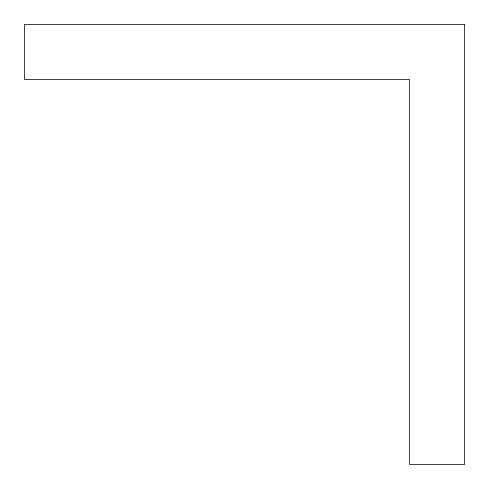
<?xml version="1.0" encoding="UTF-8"?>
<svg xmlns="http://www.w3.org/2000/svg" width="489" height="489" viewBox="0 0 489 489"><rect width="100%" height="100%" fill="white"/><g stroke="black" fill="none" stroke-linecap="round" stroke-linejoin="round"><path stroke-width="0.73" d="M464.55 24.45L24.45 24.45L24.45 79.462L409.537 79.462L409.537 464.55L464.55 464.55L464.55 24.45"/></g></svg>
